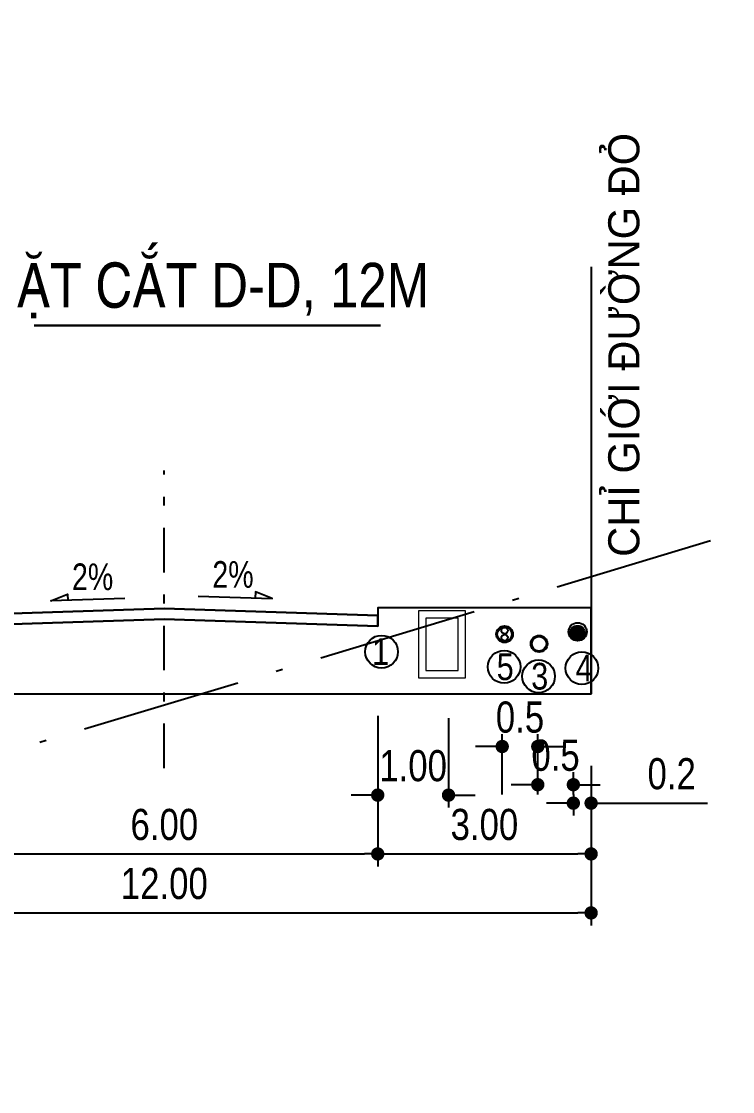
# Model space of a CAD drawing. Header units: metres. Extents: x 563371 to 571261, y 2062953 to 2068466.
# Drawn here: x 568621.1 to 568661.1, y 2065893.7 to 2065953.9 of the extents above; entities that cross this region are included whole.
import ezdxf
from ezdxf.enums import TextEntityAlignment as Align

# ---------------------------------------------------------------- set-up
doc = ezdxf.new("R2010")
doc.units = ezdxf.units.M
for name, pattern in [('ACAD_ISO10W100', [18.5, 12, -3, 0.5, -3]), ('HIDDEN', [0.375, 0.25, -0.125]), ('TIM1', [5.5, 2.5, -1.25, 0.5, -1.25])]:
    doc.linetypes.add(name, pattern=pattern)
doc.layers.get('0').update_dxf_attribs({"linetype": 'CONTINUOUS'})
doc.layers.get('DEFPOINTS').update_dxf_attribs({"linetype": 'CONTINUOUS'})
for name, color, linetype in [('cap nuoc', 5, 'CONTINUOUS'), ('Dien SH', 6, 'CONTINUOUS'), ('DienHT', 1, 'CONTINUOUS'), ('ghichieudai', 7, 'CONTINUOUS'), ('Hach MCN', 8, 'CONTINUOUS'), ('Kich thuoc', 9, 'CONTINUOUS'), ('LogDg phu', 7, 'CONTINUOUS'), ('MATCATDUONG', 8, 'CONTINUOUS'), ('MC2', 9, 'CONTINUOUS'), ('MCN', 7, 'CONTINUOUS'), ('TimDg', 222, 'CONTINUOUS'), ('ViaHeSphu', 32, 'CONTINUOUS')]:
    doc.layers.add(name, color=color, linetype=linetype)
doc.layers.add('kt', color=37, linetype='CONTINUOUS', lineweight=25)
doc.layers.add('t', color=7, linetype='CONTINUOUS', lineweight=25)
doc.styles.add('avh', font='VHAVAN.ttf')
doc.styles.add('IN', font='VHARIALN.ttf')
doc.styles.add('ktcn', font='VHARIAL.ttf', dxfattribs={"width": 0.8})
doc.styles.add('KTEN', font='VHAVAN.ttf')
doc.linetypes.add('ZIGZAG', pattern='A,0.00254,-5.08,[131,ltypeshp.shx,S=5.08,R=0,X=-5.08,Y=0],-10.16,[131,ltypeshp.shx,S=5.08,R=180,X=5.08,Y=0],-5.08', length=20.32254)
doc.dimstyles.new('a', dxfattribs={"dimtxt": 1.75, "dimasz": 0.75, "dimexe": 0.7, "dimexo": 0, "dimgap": 0.75, "dimtad": 1, "dimzin": 0, "dimdsep": 46, "dimtxsty": 'ktcn', "dimblk": 'DOT', "dimcen": 0, "dimazin": 0, "dimtfac": 1, "dimtix": 1, "dimtofl": 0, "dimtmove": 0, "dimatfit": 3, "dimfxl": 1, "dimtolj": 1, "dimtzin": 0, "dimarcsym": 0})

# ---------------------------------------------------------------- blocks, each defined once
blk = doc.blocks.new('_Dot')
at = {"color": 0, "linetype": 'ByBlock', "lineweight": -2}
blk.add_line((-0.5, 0), (-1, 0), dxfattribs=at)
at = {"color": 0, "linetype": 'ByBlock', "const_width": 0.5}
blk.add_lwpolyline([(-0.25, 0, 1), (0.25, 0, 1)], format="xyb", close=True, dxfattribs=at)
blk = doc.blocks.new('*D16')
at = {"layer": 'DEFPOINTS', "color": 0, "linetype": 'Continuous'}
for p in [(568617.106, 2065912.039), (568641.106, 2065912.039), (568641.106, 2065907.08)]:
    blk.add_point(p, dxfattribs=at)
at = {"layer": 'MATCATDUONG', "color": 0, "linetype": 'Continuous', "lineweight": -2}
for p, q in [((568617.106, 2065912.039), (568617.106, 2065906.38)), ((568641.106, 2065912.039), (568641.106, 2065906.38)), ((568617.856, 2065907.08), (568640.356, 2065907.08))]:
    blk.add_line(p, q, dxfattribs=at)
at = {"layer": 'MATCATDUONG', "color": 0, "linetype": 'Continuous', "lineweight": -2, "xscale": 0.75, "yscale": 0.75, "zscale": 0.75, "rotation": 180}
blk.add_blockref('_Dot', (568617.106, 2065907.08), dxfattribs=at)
at = {"layer": 'MATCATDUONG', "color": 0, "linetype": 'Continuous', "lineweight": -2, "xscale": 0.75, "yscale": 0.75, "zscale": 0.75}
blk.add_blockref('_Dot', (568641.106, 2065907.08), dxfattribs=at)
at = {"layer": 'MATCATDUONG', "color": 0, "linetype": 'Continuous', "insert": (568629.106, 2065908.724), "char_height": 1.75, "attachment_point": 5, "style": 'ktcn'}
blk.add_mtext('\\A1;6.00', dxfattribs=at)
blk = doc.blocks.new('*D17')
at = {"layer": 'DEFPOINTS', "color": 0, "linetype": 'Continuous'}
for p in [(568641.106, 2065912.039), (568653.106, 2065912.039), (568653.106, 2065907.08)]:
    blk.add_point(p, dxfattribs=at)
at = {"layer": 'MATCATDUONG', "color": 0, "linetype": 'Continuous', "lineweight": -2}
for p, q in [((568641.106, 2065912.039), (568641.106, 2065906.38)), ((568653.106, 2065912.039), (568653.106, 2065906.38)), ((568641.856, 2065907.08), (568652.356, 2065907.08))]:
    blk.add_line(p, q, dxfattribs=at)
at = {"layer": 'MATCATDUONG', "color": 0, "linetype": 'Continuous', "lineweight": -2, "xscale": 0.75, "yscale": 0.75, "zscale": 0.75, "rotation": 180}
blk.add_blockref('_Dot', (568641.106, 2065907.08), dxfattribs=at)
at = {"layer": 'MATCATDUONG', "color": 0, "linetype": 'Continuous', "lineweight": -2, "xscale": 0.75, "yscale": 0.75, "zscale": 0.75}
blk.add_blockref('_Dot', (568653.106, 2065907.08), dxfattribs=at)
at = {"layer": 'MATCATDUONG', "color": 0, "linetype": 'Continuous', "insert": (568647.106, 2065908.724), "char_height": 1.75, "attachment_point": 5, "style": 'ktcn'}
blk.add_mtext('\\A1;3.00', dxfattribs=at)
blk = doc.blocks.new('*D18')
at = {"layer": 'DEFPOINTS', "color": 0, "linetype": 'Continuous'}
for p in [(568605.106, 2065912.039), (568653.106, 2065912.039), (568653.106, 2065903.764)]:
    blk.add_point(p, dxfattribs=at)
at = {"layer": 'MATCATDUONG', "color": 0, "linetype": 'Continuous', "lineweight": -2}
for p, q in [((568605.106, 2065912.039), (568605.106, 2065903.064)), ((568653.106, 2065912.039), (568653.106, 2065903.064)), ((568605.856, 2065903.764), (568652.356, 2065903.764))]:
    blk.add_line(p, q, dxfattribs=at)
at = {"layer": 'MATCATDUONG', "color": 0, "linetype": 'Continuous', "lineweight": -2, "xscale": 0.75, "yscale": 0.75, "zscale": 0.75, "rotation": 180}
blk.add_blockref('_Dot', (568605.106, 2065903.764), dxfattribs=at)
at = {"layer": 'MATCATDUONG', "color": 0, "linetype": 'Continuous', "lineweight": -2, "xscale": 0.75, "yscale": 0.75, "zscale": 0.75}
blk.add_blockref('_Dot', (568653.106, 2065903.764), dxfattribs=at)
at = {"layer": 'MATCATDUONG', "color": 0, "linetype": 'Continuous', "insert": (568629.106, 2065905.408), "char_height": 1.75, "attachment_point": 5, "style": 'ktcn'}
blk.add_mtext('\\A1;12.00', dxfattribs=at)
blk = doc.blocks.new('*D27')
at = {"layer": 'DEFPOINTS', "color": 0, "linetype": 'Continuous'}
for p in [(568641.106, 2065914.848), (568645.088, 2065914.706), (568645.088, 2065910.385)]:
    blk.add_point(p, dxfattribs=at)
at = {"layer": 'MATCATDUONG', "color": 0, "linetype": 'Continuous', "lineweight": -2}
for p, q in [((568641.106, 2065914.848), (568641.106, 2065909.685)), ((568645.088, 2065914.706), (568645.088, 2065909.685)), ((568640.356, 2065910.385), (568639.606, 2065910.385)), ((568645.838, 2065910.385), (568646.588, 2065910.385))]:
    blk.add_line(p, q, dxfattribs=at)
at = {"layer": 'MATCATDUONG', "color": 0, "linetype": 'Continuous', "lineweight": -2, "xscale": 0.75, "yscale": 0.75, "zscale": 0.75}
blk.add_blockref('_Dot', (568641.106, 2065910.385), dxfattribs=at)
at = {"layer": 'MATCATDUONG', "color": 0, "linetype": 'Continuous', "lineweight": -2, "xscale": 0.75, "yscale": 0.75, "zscale": 0.75, "rotation": 180}
blk.add_blockref('_Dot', (568645.088, 2065910.385), dxfattribs=at)
at = {"layer": 'MATCATDUONG', "color": 0, "linetype": 'Continuous', "insert": (568643.097, 2065912.028), "char_height": 1.75, "attachment_point": 5, "style": 'ktcn'}
blk.add_mtext('\\A1;1.00', dxfattribs=at)
blk = doc.blocks.new('*D133')
at = {"layer": 'DEFPOINTS', "color": 0, "linetype": 'Continuous'}
for p in [(568652.106, 2065910.412, 0), (568653.106, 2065910.412, 0), (568652.106, 2065909.934)]:
    blk.add_point(p, dxfattribs=at)
at = {"layer": 'MATCATDUONG', "color": 0, "linetype": 'Continuous', "lineweight": -2}
for p, q in [((568652.106, 2065910.412), (568652.106, 2065909.234)), ((568653.106, 2065910.412), (568653.106, 2065909.234)), ((568651.356, 2065909.934), (568650.606, 2065909.934)), ((568653.856, 2065909.934), (568659.653, 2065909.934))]:
    blk.add_line(p, q, dxfattribs=at)
at = {"layer": 'MATCATDUONG', "color": 0, "linetype": 'Continuous', "lineweight": -2, "xscale": 0.75, "yscale": 0.75, "zscale": 0.75}
blk.add_blockref('_Dot', (568652.106, 2065909.934), dxfattribs=at)
at = {"layer": 'MATCATDUONG', "color": 0, "linetype": 'Continuous', "lineweight": -2, "xscale": 0.75, "yscale": 0.75, "zscale": 0.75, "rotation": 180}
blk.add_blockref('_Dot', (568653.106, 2065909.934), dxfattribs=at)
at = {"layer": 'MATCATDUONG', "color": 0, "linetype": 'Continuous', "insert": (568657.636, 2065911.577), "char_height": 1.75, "attachment_point": 5, "style": 'ktcn'}
blk.add_mtext('\\A1;0.2', dxfattribs=at)
blk = doc.blocks.new('*D134')
at = {"layer": 'DEFPOINTS', "color": 0, "linetype": 'Continuous'}
for p in [(568650.106, 2065910.97), (568650.106, 2065910.412, 0), (568652.106, 2065910.412, 0)]:
    blk.add_point(p, dxfattribs=at)
at = {"layer": 'MATCATDUONG', "color": 0, "linetype": 'Continuous', "lineweight": -2}
for p, q in [((568650.106, 2065910.412), (568650.106, 2065911.67)), ((568652.106, 2065910.412), (568652.106, 2065911.67)), ((568649.356, 2065910.97), (568648.606, 2065910.97)), ((568652.856, 2065910.97), (568653.606, 2065910.97))]:
    blk.add_line(p, q, dxfattribs=at)
at = {"layer": 'MATCATDUONG', "color": 0, "linetype": 'Continuous', "lineweight": -2, "xscale": 0.75, "yscale": 0.75, "zscale": 0.75}
blk.add_blockref('_Dot', (568650.106, 2065910.97), dxfattribs=at)
at = {"layer": 'MATCATDUONG', "color": 0, "linetype": 'Continuous', "lineweight": -2, "xscale": 0.75, "yscale": 0.75, "zscale": 0.75, "rotation": 180}
blk.add_blockref('_Dot', (568652.106, 2065910.97), dxfattribs=at)
at = {"layer": 'MATCATDUONG', "color": 0, "linetype": 'Continuous', "insert": (568651.106, 2065912.613), "char_height": 1.75, "attachment_point": 5, "style": 'ktcn'}
blk.add_mtext('\\A1;0.5', dxfattribs=at)
blk = doc.blocks.new('*D175')
at = {"layer": 'DEFPOINTS', "color": 0, "linetype": 'Continuous'}
for p in [(568648.106, 2065913.116), (568648.106, 2065910.412, 0), (568650.106, 2065910.412, 0)]:
    blk.add_point(p, dxfattribs=at)
at = {"layer": 'MATCATDUONG', "color": 0, "linetype": 'Continuous', "lineweight": -2}
for p, q in [((568648.106, 2065910.412), (568648.106, 2065913.816)), ((568650.106, 2065910.412), (568650.106, 2065913.816)), ((568647.356, 2065913.116), (568646.606, 2065913.116)), ((568650.856, 2065913.116), (568651.606, 2065913.116))]:
    blk.add_line(p, q, dxfattribs=at)
at = {"layer": 'MATCATDUONG', "color": 0, "linetype": 'Continuous', "lineweight": -2, "xscale": 0.75, "yscale": 0.75, "zscale": 0.75}
blk.add_blockref('_Dot', (568648.106, 2065913.116), dxfattribs=at)
at = {"layer": 'MATCATDUONG', "color": 0, "linetype": 'Continuous', "lineweight": -2, "xscale": 0.75, "yscale": 0.75, "zscale": 0.75, "rotation": 180}
blk.add_blockref('_Dot', (568650.106, 2065913.116), dxfattribs=at)
at = {"layer": 'MATCATDUONG', "color": 0, "linetype": 'Continuous', "insert": (568649.106, 2065914.759), "char_height": 1.75, "attachment_point": 5, "style": 'ktcn'}
blk.add_mtext('\\A1;0.5', dxfattribs=at)

msp = doc.modelspace()

# ---------------------------------------------------------------- linework, layer by layer
at = {"layer": 'LogDg phu', "linetype": 'HIDDEN', "ltscale": 50}
for points in [[(568550.923, 2065938.978), (568560.611, 2065906.878, 0.41385), (568570.572, 2065901.528), (568732.798, 2065950.268, 0.022858), (568750.388, 2065956.443), (568757.204, 2065959.191, 0.40262), (568761.744, 2065969.305), (568755.641, 2065986.366)], [(568591.597, 2065804.206, 0.411844), (568601.506, 2065798.84), (568793.597, 2065855.121, 0.431462), (568798.88, 2065865.492), (568769.497, 2065947.632, 0.425903), (568758.973, 2065952.357), (568753.006, 2065949.95, -0.022858), (568734.812, 2065943.564), (568572.613, 2065894.832, 0.414577), (568567.256, 2065884.859), (568591.597, 2065804.206)]]:
    msp.add_lwpolyline(points, format="xyb", dxfattribs=at)
at = {"layer": 'ViaHeSphu', "linetype": 'HIDDEN', "ltscale": 50}
for points in [[(568556.668, 2065940.711), (568566.065, 2065909.571), (568572.299, 2065906.223), (568731.647, 2065954.099, 0.022858), (568748.892, 2065960.152), (568752.779, 2065961.72), (568755.732, 2065968.297), (568749.214, 2065986.519)], [(568764.157, 2065944.747), (568792.936, 2065864.296), (568789.822, 2065858.183), (568722.151, 2065838.356), (568603.291, 2065803.532), (568597.048, 2065806.913), (568573.289, 2065885.638), (568576.633, 2065891.863), (568735.963, 2065939.733, 0.022858), (568754.502, 2065946.241), (568757.835, 2065947.585), (568764.157, 2065944.747)]]:
    msp.add_lwpolyline(points, format="xyb", dxfattribs=at)

# ---------------------------------------------------------------- next in the draw order: wipeouts: each hides what was drawn before it
msp.add_wipeout([(568538.555, 2065837.116), (569134.391, 2065836.361), (569086.223, 2065956.15), (568779.004, 2065956.683), (568600.602, 2065960.315)]).dxf.layer = 'ghichieudai'

# ---------------------------------------------------------------- next in the draw order: hatches: boundary and pattern name
at = {"layer": 'Dien SH'}
h = msp.add_hatch(dxfattribs=at)
h.set_pattern_fill('AR-CONC', color=8, scale=0.006451, style=0)
h.set_pattern_definition([(130, (568888.83793, 2065973.941944), (-0.046271889, -0.004048266), [0.0048384, -0.0532224]), (185, (568888.83793, 2065973.941944), (0.008951126, 0.048525419), [0.00387072, -0.04257792]), (79.5486, (568888.834075, 2065973.941607), (-0.037320797, 0.044477124), [0.004112007, -0.04523208]), (133.8158, (568888.83793, 2065973.954847), (-0.068849855, -0.010677963), [0.0072576, -0.0798336]), (83.3644, (568888.832194, 2065973.95396), (-0.06029696, 0.062842292), [0.00616801, -0.06784811]), (188.8158, (568888.83793, 2065973.95485), (-0.060296911, 0.06284234), [0.00580608, -0.06386688]), (159, (568888.83148, 2065973.95162), (-0.038507668, -0.02597375), [0.0048384, -0.0532224]), (214, (568888.83148, 2065973.95162), (-0.015696759, 0.04678088), [0.00387072, -0.04257792]), (108.5486, (568888.82827, 2065973.949457), (-0.054204442, 0.020807087), [0.004112007, -0.04523208]), (142.5, (568888.837931, 2065973.941944), (-0.0007844566, 0.0214756483), [0, -0.042061824, 0, -0.04322304, 0, -0.0427392]), (172.5, (568888.837931, 2065973.941944), (-0.016971142, 0.0254442884), [0, -0.024643584, 0, -0.041094144, 0, -0.01628928]), (212.5, (568888.852318, 2065973.941944), (-0.034437953, -0.0014550599), [0, -0.016128, 0, -0.05031936, 0, -0.06676992]), (222.5, (568888.85877, 2065973.941944), (-0.037622506, 0.0064579726), [0, -0.0209664, 0, -0.033417216, 0, -0.04741632])])
h.paths.add_polyline_path([(568652.764, 2065919.481, -0.263848), (568652.559, 2065919.119, 0.244326), (568652.634, 2065919.263, 0.335024), (568652.506, 2065919.433, 0.439438), (568652.697, 2065919.609, 0.991849), (568652.344, 2065919.612, 0.001118), (568652.344, 2065919.613, 1), (568651.99, 2065919.613, 0.991849), (568652.344, 2065919.61, 0.001118), (568652.344, 2065919.609, 0.335024), (568652.472, 2065919.439, 0.391457), (568652.283, 2065919.292, 0.004772), (568652.283, 2065919.295, 1), (568652, 2065919.295, 0.913934), (568652.28, 2065919.269, 0.008795), (568652.28, 2065919.263, 0.524184), (568652.519, 2065919.098, -0.54779), (568651.919, 2065919.481, -1)])
at = {"layer": 'Hach MCN'}
h = msp.add_hatch(dxfattribs=at)
h.set_pattern_fill('ANSI31', color=1, scale=0.064512, style=0)
h.set_pattern_definition([(135, (568888.8379314, 2065973.941944), (0.00570210908, 0.00570210908), [])])
h.paths.add_polyline_path([(568652.697, 2065919.609, -0.439438), (568652.506, 2065919.433, 0.048128), (568652.472, 2065919.439, -0.335024), (568652.344, 2065919.609, -0.001118), (568652.344, 2065919.61, 0.002974), (568652.344, 2065919.612, -0.991849)])
h.paths.add_polyline_path([(568652.344, 2065919.613, -0.001118), (568652.344, 2065919.612, 0.002974), (568652.344, 2065919.61, -0.991849), (568651.99, 2065919.613, -1)])
h.paths.add_polyline_path([(568652.472, 2065919.439, 0.048128), (568652.506, 2065919.433, -0.335024), (568652.634, 2065919.263, -0.244326), (568652.559, 2065919.119, -0.026291), (568652.519, 2065919.098, -0.524184), (568652.28, 2065919.263, -0.008795), (568652.28, 2065919.269, 0.040187), (568652.283, 2065919.292, -0.391457)])
h.paths.add_polyline_path([(568652.283, 2065919.295, -0.004772), (568652.283, 2065919.292, 0.032131), (568652.28, 2065919.269, -0.913934), (568652, 2065919.295, -1)])

# ---------------------------------------------------------------- next in the draw order: linework, layer by layer
at = {"layer": 'cap nuoc', "color": 86}
for centre in [(568641.325, 2065918.444), (568648.212, 2065917.594, 0), (568652.59, 2065917.519, 0), (568650.153, 2065917.062, 0)]:
    msp.add_circle(centre, 0.92, dxfattribs=at)
at = {"layer": 'Dien SH'}
for centre, radius in [((568652.167, 2065919.613, 0), 0.177), ((568652.141, 2065919.295, 0), 0.141)]:
    msp.add_circle(centre, radius, dxfattribs=at)
at = {"layer": 'Kich thuoc'}
for points in [[(568617.106, 2065920.48), (568629.106, 2065920.871), (568641.106, 2065920.48)], [(568617.106, 2065919.88), (568629.106, 2065920.271), (568641.106, 2065919.88)]]:
    msp.add_lwpolyline(points, dxfattribs=at)
at = {"layer": 'kt', "lineweight": 0}
for points in [[(568646.038, 2065920.743), (568643.396, 2065920.743), (568643.396, 2065916.976), (568646.038, 2065916.976)], [(568645.629, 2065920.334), (568643.805, 2065920.334), (568643.805, 2065917.384), (568645.629, 2065917.384)]]:
    msp.add_lwpolyline(points, close=True, dxfattribs=at)
at = {"layer": 'MATCATDUONG', "color": 40, "linetype": 'Continuous', "extrusion": (-3.31378e-12, 1.1371e-08, 1)}
msp.add_line((568653.106, 2065940.073, 0), (568653.106, 2065921.08), dxfattribs=at)
at = {"layer": 'MATCATDUONG', "linetype": 'Continuous', "extrusion": (1.01388e-11, 1.13736e-08, 1), "const_width": 0.12, "elevation": 0.024}
msp.add_lwpolyline([(568621.782, 2065936.774), (568641.266, 2065936.774)], dxfattribs=at)
at = {"layer": 'MATCATDUONG', "color": 1, "linetype": 'TIM1', "extrusion": (1.01388e-11, 1.13736e-08, 1), "elevation": 0.024}
msp.add_lwpolyline([(568629.106, 2065911.904), (568629.106, 2065928.622)], dxfattribs=at)
at = {"layer": 'MATCATDUONG', "color": 40, "linetype": 'Continuous'}
for points in [[(568631.008, 2065921.56), (568635.179, 2065921.431), (568634.233, 2065921.8), (568634.223, 2065921.46)], [(568626.89, 2065921.429), (568622.719, 2065921.301), (568623.665, 2065921.67), (568623.676, 2065921.33)], [(568653.106, 2065921.08), (568653.106, 2065916.08)]]:
    msp.add_lwpolyline(points, dxfattribs=at)
for points in [[(568653.106, 2065920.912), (568641.106, 2065920.912), (568641.106, 2065920.48), (568641.106, 2065919.88), (568629.106, 2065920.271), (568617.106, 2065919.88), (568617.106, 2065920.48), (568617.106, 2065920.912), (568605.106, 2065920.912), (568605.106, 2065916.08), (568653.106, 2065916.08)], [(568641.106, 2065920.48), (568629.106, 2065920.871), (568617.106, 2065920.48), (568617.106, 2065919.88), (568629.106, 2065920.271), (568641.106, 2065919.88)]]:
    msp.add_lwpolyline(points, close=True, dxfattribs=at)
at = {"layer": 'MCN', "color": 2, "linetype": 'ZIGZAG', "ltscale": 0.005}
msp.add_circle((568652.349, 2065919.567, 0), 0.509, dxfattribs=at)
at = {"layer": 'MCN', "color": 2, "ltscale": 0.005}
for centre, radius in [((568648.241, 2065919.424, 0), 0.467), ((568648.241, 2065919.424, 0), 0.409), ((568648.241, 2065919.633), 0.181), ((568648.241, 2065919.235), 0.181), ((568650.182, 2065918.893, 0), 0.467), ((568650.182, 2065918.893, 0), 0.409)]:
    msp.add_circle(centre, radius, dxfattribs=at)
at = {"layer": 'MCN', "color": 2}
msp.add_circle((568652.342, 2065919.481, 0), 0.423, dxfattribs=at)
at = {"layer": 'TimDg', "linetype": 'ACAD_ISO10W100', "ltscale": 0.75}
msp.add_lwpolyline([(568558.185, 2065894.152), (568733.805, 2065946.916, 0.022858), (568751.697, 2065953.197), (568811.016, 2065977.115, 0.017204), (568823.592, 2065982.697), (569064.377, 2066099.631, 0.01782), (569076.966, 2066106.31), (569234.224, 2066197.054)], format="xyb", dxfattribs=at)

# ---------------------------------------------------------------- next in the draw order: texts
at = {"layer": 'DienHT', "color": 7, "linetype": 'Continuous', "extrusion": (3.31378e-12, 1.1371e-08, 1), "style": 'IN'}
msp.add_text('mÆt c¾t d-d, 12m', height=2.5, dxfattribs=at).set_placement((568618.423, 2065937.798, 0.024))
at = {"layer": 'MATCATDUONG', "color": 7, "linetype": 'Continuous', "extrusion": (-3.31378e-12, 1.1371e-08, 1), "style": 'KTEN'}
msp.add_text('chØ giíi ®\xadêng ®á', height=1.75, rotation=90, dxfattribs=at).set_placement((568655.82, 2065923.775, 0.023))
at = {"layer": 'MC2', "color": 7, "linetype": 'Continuous', "style": 'IN'}
msp.add_text('1', height=1.5, dxfattribs=at).set_placement((568640.793, 2065917.7))
for s, p in [('5', (568647.797, 2065916.849, 0)), ('4', (568652.233, 2065916.775, 0)), ('3', (568649.738, 2065916.318, 0))]:
    msp.add_text(s, height=1.5, rotation=360, dxfattribs=at).set_placement(p)
at = {"layer": 't', "lineweight": -2, "style": 'avh', "width": 0.8}
msp.add_text('2%%%', height=1.5, rotation=360, dxfattribs=at).set_placement((568623.915, 2065922.655), align=Align.MIDDLE_LEFT)
msp.add_text('2%%%', height=1.5, dxfattribs=at).set_placement((568631.808, 2065922.785), align=Align.MIDDLE_LEFT)

# ---------------------------------------------------------------- next in the draw order: dimensions: what is measured, and where the dimension line sits
at = {"layer": 'MATCATDUONG', "color": 7, "linetype": 'Continuous'}
for base, p1, p2, picture, middle in [((568648.106, 2065913.116, 0), (568650.106, 2065910.412, 0), (568648.106, 2065910.412, 0), '*D175', (568649.106, 2065913.116, 0)), ((568650.106, 2065910.97, 0), (568652.106, 2065910.412, 0), (568650.106, 2065910.412, 0), '*D134', (568651.106, 2065910.97, 0)), ((568652.10621, 2065909.93354, -0.00001), (568653.10619, 2065910.41249, -0.00001), (568652.10621, 2065910.41249, -0.00001), '*D133', (568657.63588, 2065909.93354, -0.00001))]:
    dim = msp.add_linear_dim(base=base, p1=p1, p2=p2, angle=180, dimstyle='a', override={"dimdec": 1, "dimlfac": 0.25}, dxfattribs=at)
    dim.commit()
    dim.dimension.update_dxf_attribs({"geometry": picture, "text_midpoint": middle, "dimtype": 160})
dim = msp.add_linear_dim(base=(568645.088, 2065910.385, 0), p1=(568641.106, 2065914.848, 0), p2=(568645.088, 2065914.706, 0), angle=180, dimstyle='a', override={"dimlfac": 0.25}, dxfattribs=at)
dim.commit()
dim.dimension.update_dxf_attribs({"geometry": '*D27', "text_midpoint": (568643.097, 2065912.028, 0)})
for base, p1, p2, picture, middle in [((568653.106, 2065903.764), (568605.106, 2065912.039), (568653.106, 2065912.039), '*D18', (568629.106, 2065905.408)), ((568641.106, 2065907.08), (568617.106, 2065912.039), (568641.106, 2065912.039), '*D16', (568629.106, 2065908.724)), ((568653.106, 2065907.08), (568641.106, 2065912.039), (568653.106, 2065912.039), '*D17', (568647.106, 2065908.724))]:
    dim = msp.add_linear_dim(base=base, p1=p1, p2=p2, dimstyle='a', override={"dimlfac": 0.25}, dxfattribs=at)
    dim.commit()
    dim.dimension.update_dxf_attribs({"geometry": picture, "text_midpoint": middle})

doc.saveas('drawing.dxf')
